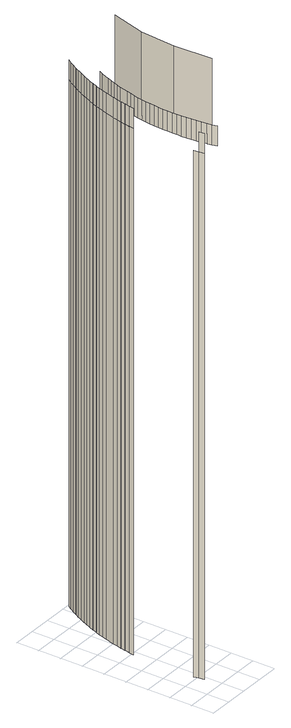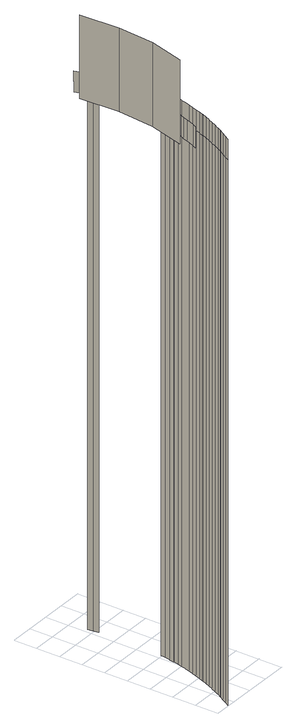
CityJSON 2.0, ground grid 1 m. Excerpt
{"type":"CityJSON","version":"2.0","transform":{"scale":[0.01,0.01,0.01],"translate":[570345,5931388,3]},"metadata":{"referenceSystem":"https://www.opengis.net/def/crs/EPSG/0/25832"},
"CityObjects":{
"building1":{"type":"Building","attributes":{"Grundfläche 2D":"911.904325","Grundhöhe NN":"3.570"},"geometry":[{"type":"MultiSurface","lod":"3","boundaries":[[[0,1,2,3]],[[1,0,4,5]],[[1,6,7,2]],[[8,9,10,11]],[[12,8,11,13]],[[14,12,13,15,16]],[[16,17,18,14]],[[19,20,18,17,21]],[[22,20,19,23]],[[23,24,25,22]],[[26,27,28,29]],[[27,26,30,31]],[[32,33,25,24,34]],[[27,35,36,28]],[[35,27,31,37]],[[38,33,32,39]],[[35,40,41,36]],[[40,35,37,42]],[[40,43,44,41]],[[43,40,42,45]],[[46,38,39,47]],[[43,48,49,44]],[[48,43,45,50]],[[51,46,47,52]],[[48,53,54,49]],[[53,48,50,55]],[[51,52,56,57]],[[58,59,60,61]],[[55,62,63,53]],[[53,63,64,54]],[[65,57,56,66]],[[63,67,68,64]],[[67,63,62,69]],[[66,70,71,65]],[[72,71,70,73]],[[74,75,76,68,67,77,78,79,80,81]],[[80,79,78,77,67,69,82,83,84,85]],[[86,87,72,73,88]],[[86,89,90,87]],[[80,91,92,81]],[[91,80,85,93]],[[58,94,95,59]],[[96,97,90,89,98]],[[91,99,100,92]],[[99,91,93,101]],[[102,97,96,103]],[[99,104,105,100]],[[106,102,103,107]],[[104,99,101,108]],[[104,109,110,105]],[[109,104,108,111]],[[111,112,113,109]],[[109,113,114,110]],[[115,116,117,106,107,118]],[[113,119,120,114]],[[119,113,112,121]],[[119,122,123,120]],[[122,119,121,124]],[[125,126,116,115,127]],[[123,122,128,129,130,131]],[[129,128,122,124,132,133]],[[134,126,125,135]],[[136,137,95,94]],[[129,138,139,130]],[[135,140,141,134]],[[138,129,133,142]],[[139,138,143,144,145,146]],[[144,143,138,142,147,148]],[[149,141,140,150]],[[151,152,153,149,150,154]],[[145,144,155,156,157,158]],[[156,155,144,148,159,160]],[[156,161,162,157]],[[161,156,160,163]],[[164,152,151,165]],[[161,166,167,162]],[[166,161,163,168]],[[166,169,170,167]],[[169,166,168,171]],[[169,172,173,170]],[[172,169,171,174]],[[172,175,176,173]],[[175,172,174,177]]],"semantics":{"surfaces":[{"type":"WallSurface"}],"values":[0,0,0,0,0,0,0,0,0,0,0,0,0,0,0,0,0,0,0,0,0,0,0,0,0,0,0,0,0,0,0,0,0,0,0,0,0,0,0,0,0,0,0,0,0,0,0,0,0,0,0,0,0,0,0,0,0,0,0,0,0,0,0,0,0,0,0,0,0,0,0,0,0,0,0,0,0,0,0,0,0,0,0]}}]}
},
"vertices":[
[85,71,2352],[82,94,2352],[82,94,57],[85,71,57],[85,71,2440],[82,94,2440],[78,117,2352],[78,117,57],[153,83,2440],[157,61,2440],[156,62,2352],[153,83,2352],[149,104,2440],[149,102,2352],[146,126,2440],[149,104,2352],[146,126,2352],[144,148,2352],[144,148,2440],[142,170,2352],[142,170,2440],[142,168,2352],[140,191,2440],[140,191,2352],[139,213,2352],[139,213,2440],[81,393,2352],[84,414,2352],[84,414,57],[81,393,57],[81,393,2440],[84,414,2440],[139,235,2352],[139,235,2440],[139,227,2352],[85,415,2352],[85,415,57],[85,415,2440],[139,256,2440],[139,256,2352],[89,436,2352],[89,436,57],[89,436,2440],[89,437,2352],[89,437,57],[89,437,2440],[139,278,2440],[139,278,2352],[93,457,2352],[93,457,57],[93,457,2440],[140,299,2440],[140,299,2352],[93,458,2352],[93,458,57],[93,458,2440],[142,320,2352],[142,320,2440],[178,276,2705],[178,276,2352],[185,106,2352],[185,106,2705],[98,479,2440],[98,479,2352],[98,479,57],[143,341,2440],[143,341,2352],[103,499,2352],[103,499,57],[103,499,2440],[146,362,2352],[146,362,2440],[148,382,2440],[148,382,2352],[109,521,57],[108,520,57],[103,500,57],[103,500,2352],[108,520,2352],[109,521,2352],[115,541,2352],[115,541,57],[103,500,2440],[108,520,2440],[109,521,2440],[115,541,2440],[152,403,2352],[152,403,2440],[149,383,2352],[155,423,2352],[155,423,2440],[121,561,2352],[121,561,57],[121,561,2440],[193,434,2705],[193,434,2352],[159,443,2352],[159,443,2440],[159,442,2352],[128,581,2352],[128,581,57],[128,581,2440],[164,463,2440],[164,463,2352],[135,600,2352],[135,600,57],[169,482,2440],[169,482,2352],[135,600,2440],[135,601,2352],[135,601,57],[135,601,2440],[143,620,2440],[143,620,2352],[143,620,57],[180,521,2352],[180,521,2440],[174,502,2440],[174,502,2352],[143,621,2352],[143,621,57],[143,621,2440],[151,640,2352],[151,640,57],[151,640,2440],[186,540,2352],[186,539,2440],[186,539,2352],[159,659,2352],[159,660,2352],[159,660,57],[159,659,57],[159,659,2440],[159,660,2440],[192,558,2440],[192,558,2352],[239,588,2705],[239,588,2352],[168,679,2352],[168,679,57],[199,576,2352],[199,576,2440],[168,679,2440],[169,680,2352],[178,699,2352],[178,699,57],[169,680,57],[169,680,2440],[178,699,2440],[206,595,2440],[206,595,2352],[221,632,2352],[221,632,2440],[213,613,2440],[213,613,2352],[188,718,2352],[188,719,2352],[188,719,57],[188,718,57],[188,718,2440],[188,719,2440],[198,738,2352],[198,738,57],[198,738,2440],[230,650,2440],[229,649,2352],[199,738,2352],[199,738,57],[199,738,2440],[210,757,2352],[210,757,57],[210,757,2440],[221,776,2352],[221,776,57],[221,776,2440],[233,795,2352],[233,795,57],[233,795,2440]
]}
